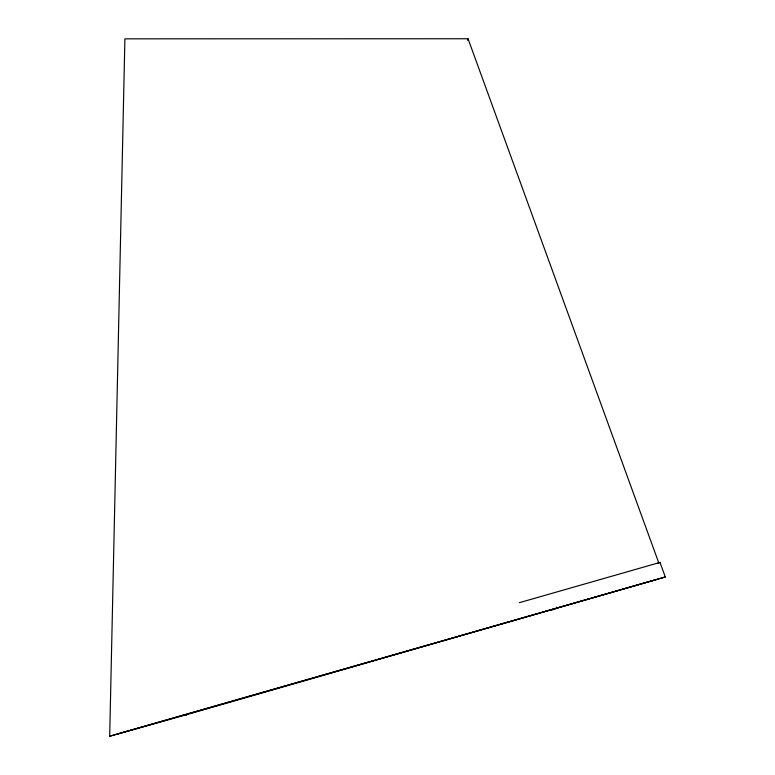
<?xml version="1.0" encoding="UTF-8"?>
<svg xmlns="http://www.w3.org/2000/svg" width="775" height="775" viewBox="0 0 775 775"><rect width="100%" height="100%" fill="white"/><g stroke="black" fill="none" stroke-linecap="round" stroke-linejoin="round"><path stroke-width="1.16" d="M656.454 579.545L109.692 736.25L124.901 38.837L468.042 38.75L658.789 562.931M467.654 40.377L468.042 38.75M657.907 563.115L659.98 562.417L665.308 576.968L184.944 715.151L186.407 714.753M551.422 610.099L555.036 609.053M519.308 602.698L659.98 562.417M109.692 736.25L665.308 576.968M117.219 734.119L188.248 714.211M556.828 607.135L557.264 608.404"/></g></svg>
